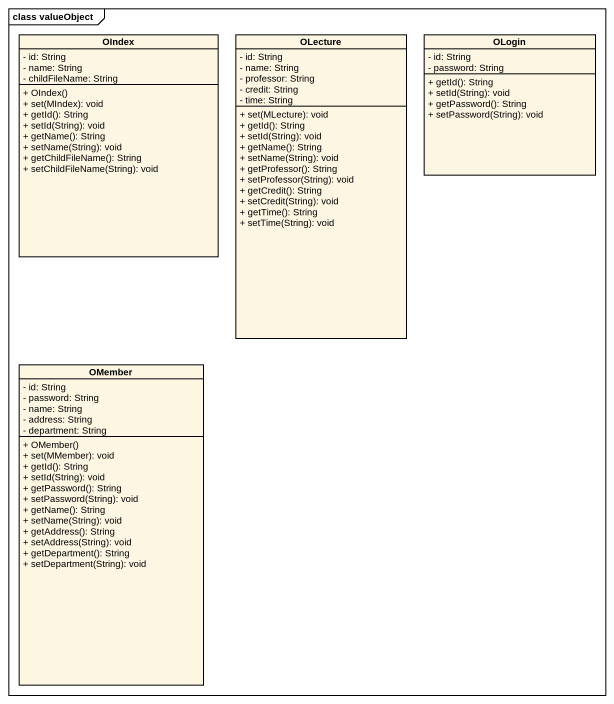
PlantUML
@startuml
mainframe class valueObject
hide circle
hide empty members
skinparam classAttributeIconSize 0
class OIndex {
  - id: String
  - name: String
  - childFileName: String
  + OIndex()
  + set(MIndex): void
  + getId(): String
  + setId(String): void
  + getName(): String
  + setName(String): void
  + getChildFileName(): String
  + setChildFileName(String): void
}
class OLecture {
  - id: String
  - name: String
  - professor: String
  - credit: String
  - time: String
  + set(MLecture): void
  + getId(): String
  + setId(String): void
  + getName(): String
  + setName(String): void
  + getProfessor(): String
  + setProfessor(String): void
  + getCredit(): String
  + setCredit(String): void
  + getTime(): String
  + setTime(String): void
}
class OLogin {
  - id: String
  - password: String
  + getId(): String
  + setId(String): void
  + getPassword(): String
  + setPassword(String): void
}
class OMember {
  - id: String
  - password: String
  - name: String
  - address: String
  - department: String
  + OMember()
  + set(MMember): void
  + getId(): String
  + setId(String): void
  + getPassword(): String
  + setPassword(String): void
  + getName(): String
  + setName(String): void
  + getAddress(): String
  + setAddress(String): void
  + getDepartment(): String
  + setDepartment(String): void
}
@enduml
